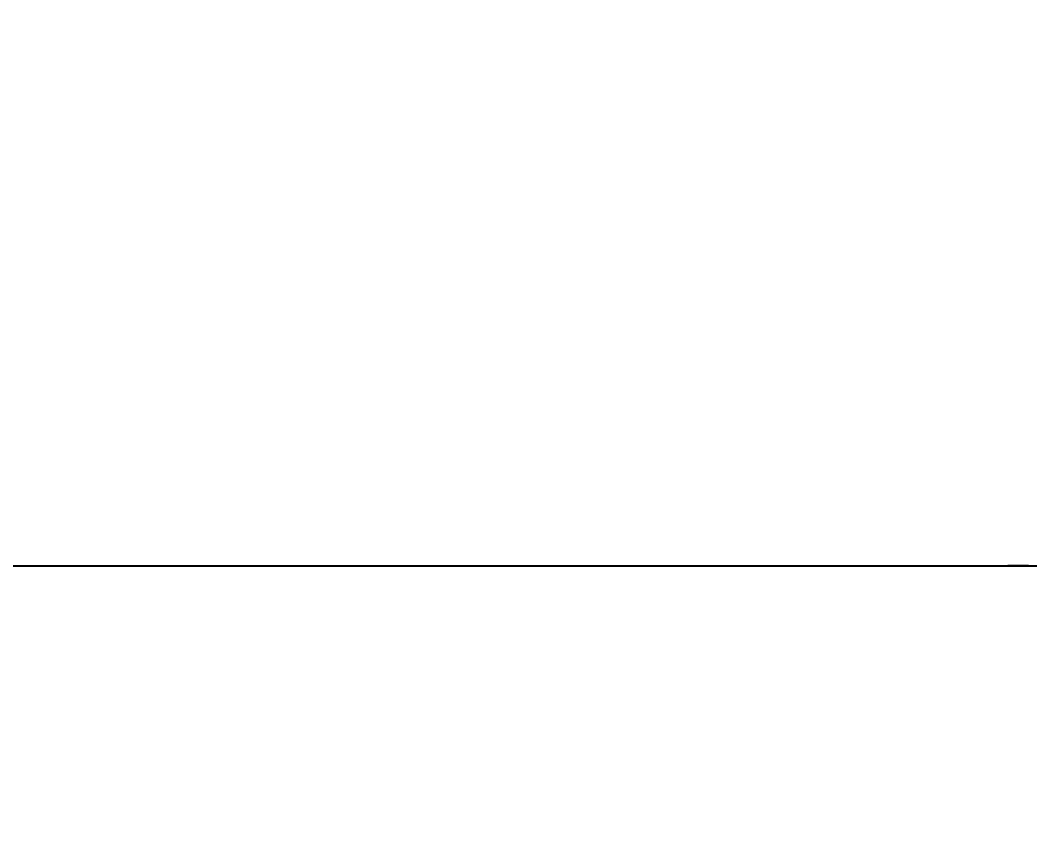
# Model space of a CAD drawing. Extents: x 11992 to 29481, y -6727 to 6811.
# Drawn here: x 24980.838 to 24981.0243, y 1494.1075 to 1494.2567 of the extents above; entities that cross this region are included whole.
import ezdxf

# ---------------------------------------------------------------- set-up
doc = ezdxf.new("R2010")
doc.units = 0
doc.header["$MEASUREMENT"] = 0
doc.layers.get('0').update_dxf_attribs({"color": 8, "linetype": 'CONTINUOUS'})
doc.layers.get('Defpoints').update_dxf_attribs({"color": 8, "linetype": 'CONTINUOUS'})
doc.layers.add('zoylight 4标注', color=9, linetype='CONTINUOUS')
doc.styles.add('CCD-DIM', font='archs.shx', dxfattribs={"width": 0.8})
doc.dimstyles.new('zoylight_DIM_40', dxfattribs={"dimscale": 40, "dimtxt": 1.9, "dimasz": 0.4, "dimexe": 0.5, "dimexo": 0.5, "dimgap": 0.5, "dimtad": 1, "dimdec": 0, "dimrnd": 5, "dimzin": 12, "dimdsep": 46, "dimtxsty": 'CCD-DIM', "dimblk": 'CCD_Dimension_Tick', "dimcen": 0.125, "dimclrd": 44, "dimclre": 44, "dimclrt": 50, "dimadec": 0, "dimazin": 0, "dimtfac": 1, "dimtdec": 0, "dimtmove": 2, "dimatfit": 3, "dimldrblk": 'CCD_Leader_Dot', "dimfxl": 0, "dimtvp": 1, "dimtolj": 1, "dimtzin": 0, "dimarcsym": 0})

# ---------------------------------------------------------------- blocks, each defined once
blk = doc.blocks.new('CCD_Dimension_Tick')
at = {"color": 0, "linetype": 'ByBlock'}
for p, q in [((-1.090578, 0), (0, 0)), ((0, 0), (1.090578, 0))]:
    blk.add_line(p, q, dxfattribs=at)
at = {"color": 0, "linetype": 'Continuous', "const_width": 0.6075}
blk.add_lwpolyline([(-0.610391, -0.610391), (0.610391, 0.610391)], dxfattribs=at)
blk = doc.blocks.new('*D45')
at = {"layer": 'Defpoints', "color": 0, "linetype": 'Continuous'}
for p in [(25047.85664, 1826.35561), (24962.25413, 1126.35561), (25047.85664, 1126.35561)]:
    blk.add_point(p, dxfattribs=at)
at = {"layer": 'zoylight 4标注', "color": 44, "lineweight": -2}
for p, q in [((25027.85664, 1826.35561), (24942.25413, 1826.35561)), ((24962.25413, 1810.35561), (24962.25413, 1142.35561))]:
    blk.add_line(p, q, dxfattribs=at)
at = {"layer": 'zoylight 4标注', "color": 44, "linetype": 'Continuous', "lineweight": -2}
blk.add_line((25027.85664, 1126.35561), (24942.25413, 1126.35561), dxfattribs=at)
at = {"layer": 'zoylight 4标注', "color": 44, "linetype": 'Continuous', "lineweight": -2, "xscale": 16, "yscale": 16, "zscale": 16}
for p, rotation in [((24962.25413, 1826.35561), 90), ((24962.25413, 1126.35561), 270)]:
    blk.add_blockref('CCD_Dimension_Tick', p, dxfattribs=dict(at, rotation=rotation))
at = {"layer": 'zoylight 4标注', "color": 50, "linetype": 'Continuous', "insert": (24904.25413, 1476.35561), "char_height": 76, "attachment_point": 5, "rotation": 90, "style": 'CCD-DIM'}
blk.add_mtext('\\A1;700', dxfattribs=at)
blk = doc.blocks.new('CCD_Leader_Dot')
at = {"color": 0, "linetype": 'ByBlock'}
blk.add_line((-5, 0), (-10, 0), dxfattribs=at)
at = {"color": 0, "linetype": 'ByBlock', "const_width": 5}
blk.add_lwpolyline([(-2.5, 0, 1), (2.5, 0, 1)], format="xyb", close=True, dxfattribs=at)

msp = doc.modelspace()

# ---------------------------------------------------------------- linework, layer by layer
for p, q in [((24980.80945, 1494.15611, -2017.44828), (24980.84998, 1494.15611, -2017.95545)), ((24980.81135, 1494.15611, -2050.58031), (24980.87477, 1494.15611, -2050.03785)), ((24980.829, 1494.15611, -2017.71101), (24980.84378, 1494.15611, -2017.8968)), ((24980.84378, 1494.15611, -2017.8968), (24980.85808, 1494.15611, -2018.08092)), ((24980.84998, 1494.15611, -2017.95545), (24980.88526, 1494.15611, -2018.46197)), ((24980.85808, 1494.15611, -2018.08092), (24980.88002, 1494.15611, -2018.39575)), ((24980.87477, 1494.15611, -2050.03785), (24980.92961, 1494.15611, -2049.49444)), ((24980.88002, 1494.15611, -2018.39575), (24980.90052, 1494.15611, -2018.71243)), ((24980.88526, 1494.15611, -2018.46197), (24980.89623, 1494.15611, -2018.62678)), ((24980.89623, 1494.15611, -2018.62678), (24980.90672, 1494.15611, -2018.79218)), ((24980.90052, 1494.15611, -2018.71243), (24980.91912, 1494.15611, -2019.03018)), ((24980.90672, 1494.15611, -2018.79218), (24980.91626, 1494.15611, -2018.958)), ((24980.91626, 1494.15611, -2018.958), (24980.92579, 1494.15611, -2019.12406)), ((24980.91912, 1494.15611, -2019.03018), (24980.93628, 1494.15611, -2019.34847)), ((24980.92579, 1494.15611, -2019.12406), (24980.93438, 1494.15611, -2019.28994)), ((24980.92961, 1494.15611, -2049.49444), (24980.97586, 1494.15611, -2048.95019)), ((24980.93438, 1494.15611, -2019.28994), (24980.94248, 1494.15611, -2019.45552)), ((24980.93628, 1494.15611, -2019.34847), (24980.95202, 1494.15611, -2019.66664)), ((24980.94248, 1494.15611, -2019.45552), (24980.95011, 1494.15611, -2019.62057)), ((24980.95011, 1494.15611, -2019.62057), (24980.95727, 1494.15611, -2019.78472)), ((24980.95202, 1494.15611, -2019.66664), (24980.96585, 1494.15611, -2019.9841)), ((24980.95727, 1494.15611, -2019.78472), (24980.96394, 1494.15611, -2019.9478)), ((24980.96394, 1494.15611, -2019.9478), (24980.97014, 1494.15611, -2020.10951)), ((24980.96585, 1494.15611, -2019.9841), (24980.97825, 1494.15611, -2020.30012)), ((24980.97014, 1494.15611, -2020.10951), (24980.97586, 1494.15611, -2020.26972)), ((24980.97586, 1494.15611, -2020.26972), (24980.98111, 1494.15611, -2020.42803)), ((24980.97586, 1494.15611, -2048.95019), (24981.01401, 1494.15611, -2048.4051)), ((24980.97825, 1494.15611, -2020.30012), (24980.98921, 1494.15611, -2020.61418)), ((24980.98111, 1494.15611, -2020.42803), (24980.98635, 1494.15611, -2020.5982)), ((24980.98635, 1494.15611, -2020.5982), (24980.9916, 1494.15611, -2020.77016)), ((24980.98921, 1494.15611, -2020.61418), (24980.99827, 1494.15611, -2020.92561)), ((24980.9916, 1494.15611, -2020.77016), (24980.99637, 1494.15611, -2020.94302)), ((24980.99637, 1494.15611, -2020.94302), (24981.00066, 1494.15611, -2021.11593)), ((24980.99827, 1494.15611, -2020.92561), (24981.00638, 1494.15611, -2021.23371)), ((24981.00066, 1494.15611, -2021.11593), (24981.00447, 1494.15611, -2021.28801)), ((24981.00447, 1494.15611, -2021.28801), (24981.00781, 1494.15611, -2021.45818)), ((24981.00638, 1494.15611, -2021.23371), (24981.01306, 1494.15611, -2021.53793)), ((24981.00781, 1494.15611, -2021.45818), (24981.01067, 1494.15611, -2021.62573)), ((24981.01067, 1494.15611, -2021.62573), (24981.01353, 1494.15611, -2021.7897)), ((24981.01306, 1494.15611, -2021.53793), (24981.01782, 1494.15611, -2021.83768)), ((24981.01353, 1494.15611, -2021.7897), (24981.01544, 1494.15611, -2021.9492)), ((24981.01401, 1494.15611, -2048.4051), (24981.04357, 1494.15611, -2047.85918)), ((24981.01544, 1494.15611, -2021.9492), (24981.01735, 1494.15611, -2022.10328)), ((24981.01735, 1494.15611, -2022.10328), (24981.01878, 1494.15611, -2022.2511)), ((24981.01782, 1494.15611, -2021.83768), (24981.01782, 1494.15611, -2021.84931)), ((24981.01782, 1494.15611, -2021.84931), (24981.01782, 1494.15611, -2021.86087)), ((24981.01782, 1494.15611, -2021.86087), (24981.01782, 1494.15611, -2021.87249)), ((24981.01782, 1494.15611, -2021.87249), (24981.01782, 1494.15611, -2021.88412)), ((24981.01782, 1494.15611, -2021.88412), (24981.01782, 1494.15611, -2021.89574)), ((24981.01782, 1494.15611, -2021.89574), (24981.01782, 1494.15611, -2021.90736)), ((24981.01782, 1494.15611, -2021.90736), (24981.01782, 1494.15611, -2021.91904)), ((24981.01782, 1494.15611, -2021.91904), (24981.01782, 1494.15611, -2021.93073)), ((24981.01782, 1494.15611, -2021.93073), (24981.01782, 1494.15611, -2021.94235)), ((24981.01782, 1494.15611, -2021.94235), (24981.01782, 1494.15611, -2021.95403)), ((24981.01782, 1494.15611, -2021.95403), (24981.01782, 1494.15611, -2021.96566)), ((24981.01782, 1494.15611, -2021.96566), (24981.01782, 1494.15611, -2021.97734)), ((24981.01782, 1494.15611, -2021.97734), (24981.0183, 1494.15611, -2021.98866)), ((24981.0183, 1494.15611, -2021.98866), (24981.01878, 1494.15611, -2022.00005)), ((24981.01878, 1494.15611, -2022.00005), (24981.01925, 1494.15611, -2022.01137)), ((24981.01878, 1494.15611, -2022.2511), (24981.02021, 1494.15611, -2022.39165)), ((24981.01925, 1494.15611, -2022.01137), (24981.01925, 1494.15611, -2022.0227)), ((24981.01925, 1494.15611, -2022.0227), (24981.01973, 1494.15611, -2022.03402)), ((24981.01973, 1494.15611, -2022.03402), (24981.01973, 1494.15611, -2022.04535)), ((24981.01973, 1494.15611, -2022.04535), (24981.01973, 1494.15611, -2022.05667)), ((24981.01973, 1494.15611, -2022.05667), (24981.01973, 1494.15611, -2022.068)), ((24981.01973, 1494.15611, -2022.068), (24981.01973, 1494.15611, -2022.07932)), ((24981.01973, 1494.15611, -2022.07932), (24981.01973, 1494.15611, -2022.09059)), ((24981.01973, 1494.15611, -2022.09059), (24981.01973, 1494.15611, -2022.10197)), ((24981.01973, 1494.15611, -2022.10197), (24981.02021, 1494.15611, -2022.1133)), ((24981.02021, 1494.15611, -2023.8882), (24981.02021, 1494.15611, -2023.90632)), ((24981.02021, 1494.15611, -2023.90632), (24981.02021, 1494.15611, -2023.92444)), ((24981.02021, 1494.15611, -2023.92444), (24981.02021, 1494.15611, -2023.94256)), ((24981.02021, 1494.15611, -2023.94256), (24981.02021, 1494.15611, -2023.96068)), ((24981.02021, 1494.15611, -2023.96068), (24981.02021, 1494.15611, -2023.97886)), ((24981.02021, 1494.15611, -2023.97886), (24981.02021, 1494.15611, -2023.99698)), ((24981.02021, 1494.15611, -2023.99698), (24981.02021, 1494.15611, -2024.0151)), ((24981.02021, 1494.15611, -2024.0151), (24981.02021, 1494.15611, -2024.03322)), ((24981.02021, 1494.15611, -2024.03322), (24981.02021, 1494.15611, -2024.05134)), ((24981.02021, 1494.15611, -2024.05134), (24981.02021, 1494.15611, -2024.06946)), ((24981.02021, 1494.15611, -2024.06946), (24981.02021, 1494.15611, -2024.08758)), ((24981.02021, 1494.15611, -2024.08758), (24981.02021, 1494.15611, -2024.1057)), ((24981.02068, 1494.15611, -2023.64687), (24981.02021, 1494.15611, -2023.65187)), ((24981.02021, 1494.15611, -2023.65187), (24981.02021, 1494.15611, -2023.65688)), ((24981.02021, 1494.15611, -2023.65688), (24981.02021, 1494.15611, -2023.66189)), ((24981.02021, 1494.15611, -2023.66189), (24981.02021, 1494.15611, -2023.66689)), ((24981.02021, 1494.15611, -2023.66689), (24981.02021, 1494.15611, -2023.6719)), ((24981.02021, 1494.15611, -2023.6719), (24981.02021, 1494.15611, -2023.67691)), ((24981.02021, 1494.15611, -2023.67691), (24981.02021, 1494.15611, -2023.68191)), ((24981.02021, 1494.15611, -2023.68191), (24981.02021, 1494.15611, -2023.68686)), ((24981.02021, 1494.15611, -2023.68686), (24981.02021, 1494.15611, -2023.69187)), ((24981.02021, 1494.15611, -2023.69187), (24981.02021, 1494.15611, -2023.69681)), ((24981.02021, 1494.15611, -2023.69681), (24981.02021, 1494.15611, -2023.70182)), ((24981.02021, 1494.15611, -2023.70182), (24981.02021, 1494.15611, -2023.70677)), ((24981.02021, 1494.15611, -2023.70677), (24981.02021, 1494.15611, -2023.71172)), ((24981.02021, 1494.15611, -2023.71172), (24981.02021, 1494.15611, -2023.71678)), ((24981.02021, 1494.15611, -2023.71678), (24981.02021, 1494.15611, -2023.72185)), ((24981.02021, 1494.15611, -2023.72185), (24981.02021, 1494.15611, -2023.72691)), ((24981.02021, 1494.15611, -2023.72691), (24981.02021, 1494.15611, -2023.73198)), ((24981.02021, 1494.15611, -2023.73198), (24981.02021, 1494.15611, -2023.73705)), ((24981.02021, 1494.15611, -2023.73705), (24981.02021, 1494.15611, -2023.74211)), ((24981.02021, 1494.15611, -2023.74211), (24981.02021, 1494.15611, -2023.74712)), ((24981.02021, 1494.15611, -2023.74712), (24981.02021, 1494.15611, -2023.75213)), ((24981.02021, 1494.15611, -2023.75213), (24981.02021, 1494.15611, -2023.75719)), ((24981.02021, 1494.15611, -2023.75719), (24981.02021, 1494.15611, -2023.7622)), ((24981.02021, 1494.15611, -2023.7622), (24981.02021, 1494.15611, -2023.76721)), ((24981.02021, 1494.15611, -2023.76721), (24981.02021, 1494.15611, -2023.77221)), ((24981.02021, 1494.15611, -2023.77221), (24981.02021, 1494.15611, -2023.77728)), ((24981.02021, 1494.15611, -2023.77728), (24981.02021, 1494.15611, -2023.78235)), ((24981.02021, 1494.15611, -2023.78235), (24981.02021, 1494.15611, -2023.78747)), ((24981.02021, 1494.15611, -2023.78747), (24981.02021, 1494.15611, -2023.79254)), ((24981.02021, 1494.15611, -2023.79254), (24981.02021, 1494.15611, -2023.79767)), ((24981.02021, 1494.15611, -2023.79767), (24981.02021, 1494.15611, -2023.80273)), ((24981.02021, 1494.15611, -2023.80273), (24981.02021, 1494.15611, -2023.80786)), ((24981.02021, 1494.15611, -2023.80786), (24981.02021, 1494.15611, -2023.81292)), ((24981.02021, 1494.15611, -2023.81292), (24981.02021, 1494.15611, -2023.81805)), ((24981.02021, 1494.15611, -2023.81805), (24981.02021, 1494.15611, -2023.82312)), ((24981.02021, 1494.15611, -2023.82312), (24981.02021, 1494.15611, -2023.82818)), ((24981.02021, 1494.15611, -2023.82818), (24981.02021, 1494.15611, -2023.83325)), ((24981.02021, 1494.15611, -2023.83325), (24981.02021, 1494.15611, -2023.83671)), ((24981.02021, 1494.15611, -2023.83671), (24981.02021, 1494.15611, -2023.8401)), ((24981.02021, 1494.15611, -2023.8401), (24981.02021, 1494.15611, -2023.84356)), ((24981.02021, 1494.15611, -2023.84356), (24981.02021, 1494.15611, -2023.84702)), ((24981.02021, 1494.15611, -2023.84702), (24981.02021, 1494.15611, -2023.85047)), ((24981.02021, 1494.15611, -2023.85047), (24981.02021, 1494.15611, -2023.85387)), ((24981.02021, 1494.15611, -2023.85387), (24981.02021, 1494.15611, -2023.85733)), ((24981.02021, 1494.15611, -2023.85733), (24981.02021, 1494.15611, -2023.86079)), ((24981.02021, 1494.15611, -2023.86079), (24981.02021, 1494.15611, -2023.86424)), ((24981.02021, 1494.15611, -2023.86424), (24981.02021, 1494.15611, -2023.8677)), ((24981.02021, 1494.15611, -2023.8677), (24981.02021, 1494.15611, -2023.8711)), ((24981.02021, 1494.15611, -2023.8711), (24981.02021, 1494.15611, -2023.87456)), ((24981.02021, 1494.15611, -2022.83183), (24981.02021, 1494.15611, -2022.845)), ((24981.02021, 1494.15611, -2022.845), (24981.02021, 1494.15611, -2022.85657)), ((24981.02021, 1494.15611, -2022.85657), (24981.02021, 1494.15611, -2022.86658)), ((24981.02021, 1494.15611, -2022.86658), (24981.02021, 1494.15611, -2022.87516)), ((24981.02021, 1494.15611, -2022.87516), (24981.02021, 1494.15611, -2022.88255)), ((24981.02021, 1494.15611, -2022.88255), (24981.02021, 1494.15611, -2022.88875)), ((24981.02021, 1494.15611, -2022.88875), (24981.02021, 1494.15611, -2022.894)), ((24981.02021, 1494.15611, -2022.894), (24981.02021, 1494.15611, -2022.89841)), ((24981.02021, 1494.15611, -2022.89841), (24981.02021, 1494.15611, -2022.90216)), ((24981.02021, 1494.15611, -2022.90216), (24981.02021, 1494.15611, -2022.90538)), ((24981.02021, 1494.15611, -2022.90538), (24981.02021, 1494.15611, -2022.90818)), ((24981.02021, 1494.15611, -2022.90818), (24981.02021, 1494.15611, -2022.91069)), ((24981.02021, 1494.15611, -2022.91069), (24981.02021, 1494.15611, -2022.91683)), ((24981.02021, 1494.15611, -2022.91683), (24981.02021, 1494.15611, -2022.92303)), ((24981.02021, 1494.15611, -2022.92303), (24981.02021, 1494.15611, -2022.92917)), ((24981.02021, 1494.15611, -2022.92917), (24981.02021, 1494.15611, -2022.9353)), ((24981.02021, 1494.15611, -2022.9353), (24981.02021, 1494.15611, -2022.9415)), ((24981.02021, 1494.15611, -2022.9415), (24981.02021, 1494.15611, -2022.94764)), ((24981.02021, 1494.15611, -2022.94764), (24981.02021, 1494.15611, -2022.95378)), ((24981.02021, 1494.15611, -2022.95378), (24981.02021, 1494.15611, -2022.95992)), ((24981.02021, 1494.15611, -2022.95992), (24981.02021, 1494.15611, -2022.96606)), ((24981.02021, 1494.15611, -2022.96606), (24981.02021, 1494.15611, -2022.9722)), ((24981.02021, 1494.15611, -2022.9722), (24981.02021, 1494.15611, -2022.97828)), ((24981.02021, 1494.15611, -2022.97828), (24981.02021, 1494.15611, -2022.98442)), ((24981.02021, 1494.15611, -2022.98442), (24981.02021, 1494.15611, -2022.99056)), ((24981.02021, 1494.15611, -2022.99056), (24981.02021, 1494.15611, -2022.99676)), ((24981.02021, 1494.15611, -2022.99676), (24981.02021, 1494.15611, -2023.0029)), ((24981.02021, 1494.15611, -2023.0029), (24981.02021, 1494.15611, -2023.00904)), ((24981.02021, 1494.15611, -2023.00904), (24981.02021, 1494.15611, -2023.01523)), ((24981.02021, 1494.15611, -2023.01523), (24981.02021, 1494.15611, -2023.02137)), ((24981.02021, 1494.15611, -2023.02137), (24981.02021, 1494.15611, -2023.02757)), ((24981.02021, 1494.15611, -2023.02757), (24981.02021, 1494.15611, -2023.03371)), ((24981.02021, 1494.15611, -2023.03371), (24981.02021, 1494.15611, -2023.03991)), ((24981.02021, 1494.15611, -2023.03991), (24981.02021, 1494.15611, -2023.04605)), ((24981.02021, 1494.15611, -2023.04605), (24981.02021, 1494.15611, -2023.05219)), ((24981.02021, 1494.15611, -2023.05219), (24981.02021, 1494.15611, -2023.05839)), ((24981.02021, 1494.15611, -2023.05863), (24981.02021, 1494.15611, -2023.0628)), ((24981.02021, 1494.15611, -2023.0628), (24981.02021, 1494.15611, -2023.06697)), ((24981.02021, 1494.15611, -2023.06697), (24981.02021, 1494.15611, -2023.07102)), ((24981.02021, 1494.15611, -2023.07102), (24981.02021, 1494.15611, -2023.07508)), ((24981.02021, 1494.15611, -2023.07508), (24981.02021, 1494.15611, -2023.07907)), ((24981.02021, 1494.15611, -2023.07907), (24981.02021, 1494.15611, -2023.08306)), ((24981.02021, 1494.15611, -2023.08306), (24981.02021, 1494.15611, -2023.087)), ((24981.02021, 1494.15611, -2023.087), (24981.02021, 1494.15611, -2023.09081)), ((24981.02021, 1494.15611, -2023.09081), (24981.02021, 1494.15611, -2023.09463)), ((24981.02021, 1494.15611, -2023.09463), (24981.02021, 1494.15611, -2023.09838)), ((24981.02021, 1494.15611, -2023.09838), (24981.02021, 1494.15611, -2023.10208)), ((24981.02021, 1494.15611, -2023.10208), (24981.02021, 1494.15611, -2023.10571)), ((24981.02021, 1494.15611, -2023.10571), (24981.02021, 1494.15611, -2023.11972)), ((24981.02021, 1494.15611, -2023.11972), (24981.02021, 1494.15611, -2023.13289)), ((24981.02021, 1494.15611, -2023.13289), (24981.02021, 1494.15611, -2023.14535)), ((24981.02021, 1494.15611, -2023.14535), (24981.02021, 1494.15611, -2023.15715)), ((24981.02021, 1494.15611, -2023.15715), (24981.02021, 1494.15611, -2023.16836)), ((24981.02021, 1494.15611, -2023.16836), (24981.02021, 1494.15611, -2023.17903)), ((24981.02021, 1494.15611, -2023.17903), (24981.02021, 1494.15611, -2023.18928)), ((24981.02021, 1494.15611, -2023.18928), (24981.02021, 1494.15611, -2023.19917)), ((24981.02021, 1494.15611, -2023.19917), (24981.02021, 1494.15611, -2023.20877)), ((24981.02021, 1494.15611, -2023.20877), (24981.02021, 1494.15611, -2023.21819)), ((24981.02021, 1494.15611, -2023.21819), (24981.02021, 1494.15611, -2023.22743)), ((24981.02021, 1494.15611, -2023.22743), (24981.02021, 1494.15611, -2023.23661)), ((24981.02021, 1494.15611, -2023.23661), (24981.02021, 1494.15611, -2023.26301)), ((24981.02021, 1494.15611, -2023.26301), (24981.02021, 1494.15611, -2023.28948)), ((24981.02021, 1494.15611, -2023.28948), (24981.02021, 1494.15611, -2023.316)), ((24981.02021, 1494.15611, -2023.316), (24981.02021, 1494.15611, -2023.34246)), ((24981.02021, 1494.15611, -2023.34246), (24981.02021, 1494.15611, -2023.36905)), ((24981.02021, 1494.15611, -2023.36905), (24981.02021, 1494.15611, -2023.39563)), ((24981.02021, 1494.15611, -2023.39563), (24981.02021, 1494.15611, -2023.42222)), ((24981.02021, 1494.15611, -2023.42222), (24981.02021, 1494.15611, -2023.4488)), ((24981.02021, 1494.15611, -2023.4488), (24981.02021, 1494.15611, -2023.47544)), ((24981.02021, 1494.15611, -2023.47544), (24981.02021, 1494.15611, -2023.50209)), ((24981.02021, 1494.15611, -2023.50209), (24981.02021, 1494.15611, -2023.52873)), ((24981.02021, 1494.15611, -2023.52873), (24981.02021, 1494.15611, -2023.55543)), ((24981.02021, 1494.15611, -2022.77175), (24981.02021, 1494.15611, -2022.77676)), ((24981.02021, 1494.15611, -2022.77676), (24981.02021, 1494.15611, -2022.78176)), ((24981.02021, 1494.15611, -2022.78176), (24981.02021, 1494.15611, -2022.78677)), ((24981.02021, 1494.15611, -2022.78677), (24981.02021, 1494.15611, -2022.79172)), ((24981.02021, 1494.15611, -2022.79172), (24981.02021, 1494.15611, -2022.79666)), ((24981.02021, 1494.15611, -2022.79666), (24981.02021, 1494.15611, -2022.80167)), ((24981.02021, 1494.15611, -2022.80167), (24981.02021, 1494.15611, -2022.80662)), ((24981.02021, 1494.15611, -2022.80662), (24981.02021, 1494.15611, -2022.81157)), ((24981.02021, 1494.15611, -2022.81157), (24981.02021, 1494.15611, -2022.81651)), ((24981.02021, 1494.15611, -2022.81651), (24981.02021, 1494.15611, -2022.82146)), ((24981.02021, 1494.15611, -2022.82146), (24981.02021, 1494.15611, -2022.82641)), ((24981.02021, 1494.15611, -2022.82641), (24981.02021, 1494.15611, -2022.83135)), ((24981.02021, 1494.15611, -2022.1133), (24981.02021, 1494.15611, -2022.12432)), ((24981.02021, 1494.15611, -2022.12432), (24981.02021, 1494.15611, -2022.13529)), ((24981.02021, 1494.15611, -2022.13529), (24981.02021, 1494.15611, -2022.14626)), ((24981.02021, 1494.15611, -2022.14626), (24981.02068, 1494.15611, -2022.15728)), ((24981.02021, 1494.15611, -2022.39165), (24981.02021, 1494.15611, -2022.39839)), ((24981.02021, 1494.15611, -2022.39839), (24981.02021, 1494.15611, -2022.40518)), ((24981.02021, 1494.15611, -2022.40518), (24981.02021, 1494.15611, -2022.41198)), ((24981.02021, 1494.15611, -2022.41198), (24981.02021, 1494.15611, -2022.41871)), ((24981.02021, 1494.15611, -2022.41871), (24981.02021, 1494.15611, -2022.42551)), ((24981.02021, 1494.15611, -2022.42551), (24981.02021, 1494.15611, -2022.4323)), ((24981.02021, 1494.15611, -2022.4323), (24981.02021, 1494.15611, -2022.43904)), ((24981.02021, 1494.15611, -2022.43904), (24981.02021, 1494.15611, -2022.44583)), ((24981.02021, 1494.15611, -2022.44583), (24981.02021, 1494.15611, -2022.45263)), ((24981.02021, 1494.15611, -2022.45263), (24981.02021, 1494.15611, -2022.45936)), ((24981.02021, 1494.15611, -2022.45936), (24981.02021, 1494.15611, -2022.46616)), ((24981.02021, 1494.15611, -2022.46616), (24981.02021, 1494.15611, -2022.47295)), ((24981.02021, 1494.15611, -2022.47295), (24981.02021, 1494.15611, -2022.47933)), ((24981.02021, 1494.15611, -2022.47933), (24981.02021, 1494.15611, -2022.48577)), ((24981.02021, 1494.15611, -2022.48577), (24981.02021, 1494.15611, -2022.49214)), ((24981.02021, 1494.15611, -2022.49214), (24981.02021, 1494.15611, -2022.49852)), ((24981.02021, 1494.15611, -2022.49852), (24981.02021, 1494.15611, -2022.5049)), ((24981.02021, 1494.15611, -2022.5049), (24981.02021, 1494.15611, -2022.51128)), ((24981.02021, 1494.15611, -2022.51128), (24981.02021, 1494.15611, -2022.51765)), ((24981.02021, 1494.15611, -2022.51765), (24981.02021, 1494.15611, -2022.52403)), ((24981.02021, 1494.15611, -2022.52403), (24981.02021, 1494.15611, -2022.53041)), ((24981.02021, 1494.15611, -2022.53041), (24981.02021, 1494.15611, -2022.53679)), ((24981.02021, 1494.15611, -2022.53679), (24981.02021, 1494.15611, -2022.54317)), ((24981.02021, 1494.15611, -2022.54317), (24981.02021, 1494.15611, -2022.5496)), ((24981.02021, 1494.15611, -2022.5496), (24981.02021, 1494.15611, -2022.5555)), ((24981.02021, 1494.15611, -2022.5555), (24981.02021, 1494.15611, -2022.56146)), ((24981.02021, 1494.15611, -2022.56146), (24981.02021, 1494.15611, -2022.56736)), ((24981.02021, 1494.15611, -2022.56736), (24981.02021, 1494.15611, -2022.57327)), ((24981.02021, 1494.15611, -2022.57327), (24981.02021, 1494.15611, -2022.57917)), ((24981.02021, 1494.15611, -2022.57917), (24981.02021, 1494.15611, -2022.58513)), ((24981.02021, 1494.15611, -2022.58513), (24981.02021, 1494.15611, -2022.59103)), ((24981.02021, 1494.15611, -2022.59103), (24981.02021, 1494.15611, -2022.59693)), ((24981.02021, 1494.15611, -2022.59693), (24981.02021, 1494.15611, -2022.60289)), ((24981.02021, 1494.15611, -2022.60289), (24981.02021, 1494.15611, -2022.60879)), ((24981.02021, 1494.15611, -2022.60879), (24981.02021, 1494.15611, -2022.61469)), ((24981.02021, 1494.15611, -2022.61469), (24981.02021, 1494.15611, -2022.62065)), ((24981.02021, 1494.15611, -2022.62065), (24981.02021, 1494.15611, -2022.62614)), ((24981.02021, 1494.15611, -2022.62614), (24981.02021, 1494.15611, -2022.63162)), ((24981.02021, 1494.15611, -2022.63162), (24981.02021, 1494.15611, -2022.6371)), ((24981.02021, 1494.15611, -2022.6371), (24981.02021, 1494.15611, -2022.64253)), ((24981.02021, 1494.15611, -2022.64253), (24981.02021, 1494.15611, -2022.64801)), ((24981.02021, 1494.15611, -2022.64801), (24981.02021, 1494.15611, -2022.65349)), ((24981.02021, 1494.15611, -2022.65349), (24981.02021, 1494.15611, -2022.65892)), ((24981.02021, 1494.15611, -2022.65892), (24981.02021, 1494.15611, -2022.66434)), ((24981.02021, 1494.15611, -2022.66434), (24981.02021, 1494.15611, -2022.66977)), ((24981.02021, 1494.15611, -2022.66977), (24981.02021, 1494.15611, -2022.67519)), ((24981.02021, 1494.15611, -2022.67519), (24981.02021, 1494.15611, -2022.68061)), ((24981.02021, 1494.15611, -2022.68061), (24981.02021, 1494.15611, -2022.68604)), ((24981.02021, 1494.15611, -2022.68604), (24981.02021, 1494.15611, -2022.69319)), ((24981.02021, 1494.15611, -2022.69319), (24981.02021, 1494.15611, -2022.70034)), ((24981.02021, 1494.15611, -2022.70034), (24981.02021, 1494.15611, -2022.7075)), ((24981.02021, 1494.15611, -2022.7075), (24981.02021, 1494.15611, -2022.71465)), ((24981.02021, 1494.15611, -2022.71465), (24981.02021, 1494.15611, -2022.7218)), ((24981.02021, 1494.15611, -2022.7218), (24981.02021, 1494.15611, -2022.72889)), ((24981.02021, 1494.15611, -2022.72889), (24981.02021, 1494.15611, -2022.73605)), ((24981.02021, 1494.15611, -2022.73605), (24981.02021, 1494.15611, -2022.7432)), ((24981.02021, 1494.15611, -2022.7432), (24981.02021, 1494.15611, -2022.75035)), ((24981.02021, 1494.15611, -2022.75035), (24981.02021, 1494.15611, -2022.7575)), ((24981.02021, 1494.15611, -2022.7575), (24981.02021, 1494.15611, -2022.7646)), ((24981.02021, 1494.15611, -2022.7646), (24981.02021, 1494.15611, -2022.77175)), ((24981.02021, 1494.15611, -2024.1057), (24981.02021, 1494.15611, -2024.11434)), ((24981.02021, 1494.15611, -2024.11434), (24981.02021, 1494.15611, -2024.12293)), ((24981.02021, 1494.15611, -2024.12293), (24981.02021, 1494.15611, -2024.13157)), ((24981.02021, 1494.15611, -2024.13157), (24981.02021, 1494.15611, -2024.14015)), ((24981.02021, 1494.15611, -2024.14015), (24981.02021, 1494.15611, -2024.14874)), ((24981.02021, 1494.15611, -2024.14874), (24981.02021, 1494.15611, -2024.15738)), ((24981.02021, 1494.15611, -2024.15738), (24981.02021, 1494.15611, -2024.16596)), ((24981.02021, 1494.15611, -2024.16596), (24981.02021, 1494.15611, -2024.17455)), ((24981.02021, 1494.15611, -2024.17455), (24981.02021, 1494.15611, -2024.18319)), ((24981.02021, 1494.15611, -2024.18319), (24981.02021, 1494.15611, -2024.19177)), ((24981.02021, 1494.15611, -2024.19177), (24981.02021, 1494.15611, -2024.20041)), ((24981.02021, 1494.15611, -2024.20041), (24981.02021, 1494.15611, -2024.209)), ((24981.02021, 1494.15611, -2024.209), (24981.02021, 1494.15611, -2024.25293)), ((24981.02021, 1494.15611, -2024.25293), (24981.02021, 1494.15611, -2024.30025)), ((24981.02021, 1494.15611, -2024.30025), (24981.02021, 1494.15611, -2024.35074)), ((24981.02021, 1494.15611, -2024.35074), (24981.02068, 1494.15611, -2024.40402)), ((24981.02021, 1494.15611, -2023.55543), (24981.02021, 1494.15611, -2023.58231)), ((24981.02021, 1494.15611, -2023.58231), (24981.02021, 1494.15611, -2023.60937)), ((24981.02021, 1494.15611, -2023.60937), (24981.02021, 1494.15611, -2023.63661)), ((24981.02021, 1494.15611, -2023.63661), (24981.02021, 1494.15611, -2023.66397)), ((24981.02021, 1494.15611, -2023.66397), (24981.02021, 1494.15611, -2023.69151)), ((24981.02021, 1494.15611, -2023.69151), (24981.02021, 1494.15611, -2023.71917)), ((24981.02021, 1494.15611, -2023.71917), (24981.02021, 1494.15611, -2023.747)), ((24981.02021, 1494.15611, -2023.747), (24981.02021, 1494.15611, -2023.77496)), ((24981.02021, 1494.15611, -2023.77496), (24981.02021, 1494.15611, -2023.80309)), ((24981.02021, 1494.15611, -2023.80309), (24981.02021, 1494.15611, -2023.83134)), ((24981.02021, 1494.15611, -2023.83134), (24981.02021, 1494.15611, -2023.85971)), ((24981.02021, 1494.15611, -2023.85971), (24981.02021, 1494.15611, -2023.8882)), ((24981.02116, 1494.15611, -2023.63691), (24981.02068, 1494.15611, -2023.64186)), ((24981.02068, 1494.15611, -2023.64186), (24981.02068, 1494.15611, -2023.64687)), ((24981.02068, 1494.15611, -2022.15728), (24981.02068, 1494.15611, -2022.16825)), ((24981.02068, 1494.15611, -2022.16825), (24981.02116, 1494.15611, -2022.17922)), ((24981.02068, 1494.15611, -2024.40402), (24981.02068, 1494.15611, -2024.45999)), ((24981.02068, 1494.15611, -2024.45999), (24981.02116, 1494.15611, -2024.51829)), ((24981.02164, 1494.15611, -2023.6319), (24981.02116, 1494.15611, -2023.63691)), ((24981.02116, 1494.15611, -2022.17922), (24981.02116, 1494.15611, -2022.19019)), ((24981.02116, 1494.15611, -2022.19019), (24981.02164, 1494.15611, -2022.20115)), ((24981.02116, 1494.15611, -2024.51829), (24981.02116, 1494.15611, -2024.57872)), ((24981.02116, 1494.15611, -2024.57872), (24981.02164, 1494.15611, -2024.64107)), ((24981.02212, 1494.15611, -2023.60711), (24981.02164, 1494.15611, -2023.61206)), ((24981.02164, 1494.15611, -2023.61206), (24981.02164, 1494.15611, -2023.617)), ((24981.02164, 1494.15611, -2023.617), (24981.02164, 1494.15611, -2023.62195)), ((24981.02164, 1494.15611, -2023.62195), (24981.02164, 1494.15611, -2023.62696)), ((24981.02164, 1494.15611, -2023.62696), (24981.02164, 1494.15611, -2023.6319)), ((24981.02164, 1494.15611, -2022.20115), (24981.02164, 1494.15611, -2022.21212)), ((24981.02164, 1494.15611, -2022.21212), (24981.02164, 1494.15611, -2022.22309)), ((24981.02164, 1494.15611, -2022.22309), (24981.02164, 1494.15611, -2022.234)), ((24981.02164, 1494.15611, -2022.234), (24981.02212, 1494.15611, -2022.2449)), ((24981.02164, 1494.15611, -2024.64107), (24981.02164, 1494.15611, -2024.70503)), ((24981.02164, 1494.15611, -2024.70503), (24981.02164, 1494.15611, -2024.77041)), ((24981.02164, 1494.15611, -2024.77041), (24981.02164, 1494.15611, -2024.83693)), ((24981.02164, 1494.15611, -2024.83693), (24981.02212, 1494.15611, -2024.90429)), ((24981.02259, 1494.15611, -2023.19101), (24981.02212, 1494.15611, -2023.1978)), ((24981.02212, 1494.15611, -2023.1978), (24981.02212, 1494.15611, -2023.20174)), ((24981.02212, 1494.15611, -2023.20174), (24981.02212, 1494.15611, -2023.20573)), ((24981.02212, 1494.15611, -2023.20573), (24981.02212, 1494.15611, -2023.20972)), ((24981.02212, 1494.15611, -2023.20972), (24981.02212, 1494.15611, -2023.21372)), ((24981.02212, 1494.15611, -2023.21372), (24981.02212, 1494.15611, -2023.21771)), ((24981.02212, 1494.15611, -2023.21771), (24981.02212, 1494.15611, -2023.22171)), ((24981.02212, 1494.15611, -2023.22171), (24981.02212, 1494.15611, -2023.2257)), ((24981.02212, 1494.15611, -2023.2257), (24981.02212, 1494.15611, -2023.22969)), ((24981.02212, 1494.15611, -2023.22969), (24981.02212, 1494.15611, -2023.23369)), ((24981.02212, 1494.15611, -2023.23369), (24981.02212, 1494.15611, -2023.23768)), ((24981.02212, 1494.15611, -2023.23768), (24981.02212, 1494.15611, -2023.24167)), ((24981.02212, 1494.15611, -2023.24167), (24981.02212, 1494.15611, -2023.24561)), ((24981.02212, 1494.15611, -2023.24561), (24981.02212, 1494.15611, -2023.25032)), ((24981.02212, 1494.15611, -2023.25032), (24981.02212, 1494.15611, -2023.25502)), ((24981.02212, 1494.15611, -2023.25502), (24981.02212, 1494.15611, -2023.25973)), ((24981.02212, 1494.15611, -2023.25973), (24981.02212, 1494.15611, -2023.26444)), ((24981.02212, 1494.15611, -2023.26444), (24981.02212, 1494.15611, -2023.26915)), ((24981.02212, 1494.15611, -2023.26915), (24981.02212, 1494.15611, -2023.2738)), ((24981.02212, 1494.15611, -2023.2738), (24981.02212, 1494.15611, -2023.27857)), ((24981.02212, 1494.15611, -2023.27857), (24981.02212, 1494.15611, -2023.28328)), ((24981.02212, 1494.15611, -2023.28328), (24981.02212, 1494.15611, -2023.28805)), ((24981.02212, 1494.15611, -2023.28805), (24981.02212, 1494.15611, -2023.29275)), ((24981.02212, 1494.15611, -2023.29275), (24981.02212, 1494.15611, -2023.29752)), ((24981.02212, 1494.15611, -2023.29752), (24981.02212, 1494.15611, -2023.30229)), ((24981.02212, 1494.15611, -2023.30229), (24981.02212, 1494.15611, -2023.307)), ((24981.02212, 1494.15611, -2023.307), (24981.02212, 1494.15611, -2023.31165)), ((24981.02212, 1494.15611, -2023.31165), (24981.02212, 1494.15611, -2023.31642)), ((24981.02212, 1494.15611, -2023.31642), (24981.02212, 1494.15611, -2023.32113)), ((24981.02212, 1494.15611, -2023.32113), (24981.02212, 1494.15611, -2023.32583)), ((24981.02212, 1494.15611, -2023.32583), (24981.02212, 1494.15611, -2023.3306)), ((24981.02212, 1494.15611, -2023.3306), (24981.02212, 1494.15611, -2023.33537)), ((24981.02212, 1494.15611, -2023.33537), (24981.02212, 1494.15611, -2023.34014)), ((24981.02212, 1494.15611, -2023.34014), (24981.02212, 1494.15611, -2023.34485)), ((24981.02212, 1494.15611, -2023.34485), (24981.02212, 1494.15611, -2023.34962)), ((24981.02212, 1494.15611, -2023.34962), (24981.02212, 1494.15611, -2023.35439)), ((24981.02212, 1494.15611, -2023.35439), (24981.02212, 1494.15611, -2023.35915)), ((24981.02212, 1494.15611, -2023.35915), (24981.02212, 1494.15611, -2023.36398)), ((24981.02212, 1494.15611, -2023.36398), (24981.02212, 1494.15611, -2023.36881)), ((24981.02212, 1494.15611, -2023.36881), (24981.02212, 1494.15611, -2023.37358)), ((24981.02212, 1494.15611, -2023.37358), (24981.02212, 1494.15611, -2023.37841)), ((24981.02212, 1494.15611, -2023.37841), (24981.02212, 1494.15611, -2023.38317)), ((24981.02212, 1494.15611, -2023.38317), (24981.02212, 1494.15611, -2023.38794)), ((24981.02212, 1494.15611, -2023.38794), (24981.02212, 1494.15611, -2023.39277)), ((24981.02212, 1494.15611, -2023.39277), (24981.02212, 1494.15611, -2023.39754)), ((24981.02212, 1494.15611, -2023.39754), (24981.02212, 1494.15611, -2023.40231)), ((24981.02212, 1494.15611, -2023.40231), (24981.02212, 1494.15611, -2023.40714)), ((24981.02212, 1494.15611, -2023.40714), (24981.02212, 1494.15611, -2023.41196)), ((24981.02212, 1494.15611, -2023.41196), (24981.02212, 1494.15611, -2023.41679)), ((24981.02212, 1494.15611, -2023.41679), (24981.02212, 1494.15611, -2023.42162)), ((24981.02212, 1494.15611, -2023.42162), (24981.02212, 1494.15611, -2023.42639)), ((24981.02212, 1494.15611, -2023.42639), (24981.02212, 1494.15611, -2023.43122)), ((24981.02212, 1494.15611, -2023.43122), (24981.02212, 1494.15611, -2023.43604)), ((24981.02212, 1494.15611, -2023.43604), (24981.02212, 1494.15611, -2023.44087)), ((24981.02212, 1494.15611, -2023.44087), (24981.02212, 1494.15611, -2023.4457)), ((24981.02212, 1494.15611, -2023.4457), (24981.02212, 1494.15611, -2023.45053)), ((24981.02212, 1494.15611, -2023.45053), (24981.02212, 1494.15611, -2023.45536)), ((24981.02212, 1494.15611, -2023.45536), (24981.02212, 1494.15611, -2023.46018)), ((24981.02212, 1494.15611, -2023.46018), (24981.02212, 1494.15611, -2023.46501)), ((24981.02212, 1494.15611, -2023.46501), (24981.02212, 1494.15611, -2023.46984)), ((24981.02212, 1494.15611, -2023.46984), (24981.02212, 1494.15611, -2023.47461)), ((24981.02212, 1494.15611, -2023.47461), (24981.02212, 1494.15611, -2023.4795)), ((24981.02212, 1494.15611, -2023.4795), (24981.02212, 1494.15611, -2023.48438)), ((24981.02212, 1494.15611, -2023.48438), (24981.02212, 1494.15611, -2023.48927)), ((24981.02212, 1494.15611, -2023.48927), (24981.02212, 1494.15611, -2023.49416)), ((24981.02212, 1494.15611, -2023.49416), (24981.02212, 1494.15611, -2023.49905)), ((24981.02212, 1494.15611, -2023.49905), (24981.02212, 1494.15611, -2023.50393)), ((24981.02212, 1494.15611, -2023.50393), (24981.02212, 1494.15611, -2023.50882)), ((24981.02212, 1494.15611, -2023.50882), (24981.02212, 1494.15611, -2023.51371)), ((24981.02212, 1494.15611, -2023.51371), (24981.02212, 1494.15611, -2023.5186)), ((24981.02212, 1494.15611, -2023.5186), (24981.02212, 1494.15611, -2023.52348)), ((24981.02212, 1494.15611, -2023.52348), (24981.02212, 1494.15611, -2023.52837)), ((24981.02212, 1494.15611, -2023.52837), (24981.02212, 1494.15611, -2023.5332)), ((24981.02212, 1494.15611, -2023.5332), (24981.02212, 1494.15611, -2023.53815)), ((24981.02212, 1494.15611, -2023.53815), (24981.02212, 1494.15611, -2023.54309)), ((24981.02212, 1494.15611, -2023.54309), (24981.02212, 1494.15611, -2023.54804)), ((24981.02212, 1494.15611, -2023.54804), (24981.02212, 1494.15611, -2023.55293)), ((24981.02212, 1494.15611, -2023.55293), (24981.02212, 1494.15611, -2023.55788)), ((24981.02212, 1494.15611, -2023.55788), (24981.02212, 1494.15611, -2023.56276)), ((24981.02212, 1494.15611, -2023.56276), (24981.02212, 1494.15611, -2023.56765)), ((24981.02212, 1494.15611, -2023.56765), (24981.02212, 1494.15611, -2023.5726)), ((24981.02212, 1494.15611, -2023.5726), (24981.02212, 1494.15611, -2023.57749)), ((24981.02212, 1494.15611, -2023.57749), (24981.02212, 1494.15611, -2023.58243)), ((24981.02212, 1494.15611, -2023.58243), (24981.02212, 1494.15611, -2023.58738)), ((24981.02212, 1494.15611, -2023.58738), (24981.02212, 1494.15611, -2023.59233)), ((24981.02212, 1494.15611, -2023.59233), (24981.02212, 1494.15611, -2023.59727)), ((24981.02212, 1494.15611, -2023.59727), (24981.02212, 1494.15611, -2023.60222)), ((24981.02212, 1494.15611, -2023.60222), (24981.02212, 1494.15611, -2023.60711)), ((24981.02212, 1494.15611, -2022.2449), (24981.02212, 1494.15611, -2022.25545)), ((24981.02212, 1494.15611, -2022.25545), (24981.02212, 1494.15611, -2022.266)), ((24981.02212, 1494.15611, -2022.266), (24981.02212, 1494.15611, -2022.27655)), ((24981.02212, 1494.15611, -2022.27655), (24981.02212, 1494.15611, -2022.2871)), ((24981.02212, 1494.15611, -2022.2871), (24981.02212, 1494.15611, -2022.29759)), ((24981.02212, 1494.15611, -2022.29759), (24981.02212, 1494.15611, -2022.30814)), ((24981.02212, 1494.15611, -2022.30814), (24981.02212, 1494.15611, -2022.31869)), ((24981.02212, 1494.15611, -2022.31869), (24981.02212, 1494.15611, -2022.32918)), ((24981.02212, 1494.15611, -2022.32918), (24981.02212, 1494.15611, -2022.33973)), ((24981.02212, 1494.15611, -2022.33973), (24981.02212, 1494.15611, -2022.35028)), ((24981.02212, 1494.15611, -2022.35028), (24981.02212, 1494.15611, -2022.36083)), ((24981.02212, 1494.15611, -2022.36083), (24981.02212, 1494.15611, -2022.37138)), ((24981.02212, 1494.15611, -2022.37138), (24981.02212, 1494.15611, -2022.3814)), ((24981.02212, 1494.15611, -2022.3814), (24981.02212, 1494.15611, -2022.39141)), ((24981.02212, 1494.15611, -2022.39141), (24981.02212, 1494.15611, -2022.40143)), ((24981.02212, 1494.15611, -2022.40143), (24981.02212, 1494.15611, -2022.41144)), ((24981.02212, 1494.15611, -2022.41144), (24981.02212, 1494.15611, -2022.42139)), ((24981.02212, 1494.15611, -2022.42139), (24981.02212, 1494.15611, -2022.43141)), ((24981.02212, 1494.15611, -2022.43141), (24981.02212, 1494.15611, -2022.44148)), ((24981.02212, 1494.15611, -2022.44148), (24981.02259, 1494.15611, -2022.45149)), ((24981.02212, 1494.15611, -2024.90429), (24981.02259, 1494.15611, -2024.98016)), ((24981.02307, 1494.15611, -2023.17748), (24981.02259, 1494.15611, -2023.18421)), ((24981.02259, 1494.15611, -2023.18421), (24981.02259, 1494.15611, -2023.19101)), ((24981.02259, 1494.15611, -2022.45149), (24981.02259, 1494.15611, -2022.46157)), ((24981.02259, 1494.15611, -2022.46157), (24981.02307, 1494.15611, -2022.47158)), ((24981.02259, 1494.15611, -2024.98016), (24981.02307, 1494.15611, -2025.05675)), ((24981.02355, 1494.15611, -2023.17068), (24981.02307, 1494.15611, -2023.17748)), ((24981.02307, 1494.15611, -2022.47158), (24981.02355, 1494.15611, -2022.48165)), ((24981.02307, 1494.15611, -2025.05675), (24981.02355, 1494.15611, -2025.13412)), ((24981.02402, 1494.15611, -2023.1435), (24981.02355, 1494.15611, -2023.1503)), ((24981.02355, 1494.15611, -2023.1503), (24981.02355, 1494.15611, -2023.15715)), ((24981.02355, 1494.15611, -2023.15715), (24981.02355, 1494.15611, -2023.16389)), ((24981.02355, 1494.15611, -2023.16389), (24981.02355, 1494.15611, -2023.17068)), ((24981.02355, 1494.15611, -2022.48165), (24981.02402, 1494.15611, -2022.49173)), ((24981.02355, 1494.15611, -2025.13412), (24981.02402, 1494.15611, -2025.21214)), ((24981.02402, 1494.15611, -2022.8462), (24981.02402, 1494.15611, -2022.85925)), ((24981.02402, 1494.15611, -2022.85925), (24981.02402, 1494.15611, -2022.87224)), ((24981.02402, 1494.15611, -2022.87224), (24981.02402, 1494.15611, -2022.88524)), ((24981.02402, 1494.15611, -2022.88524), (24981.02402, 1494.15611, -2022.89823)), ((24981.02402, 1494.15611, -2022.89823), (24981.02402, 1494.15611, -2022.91122)), ((24981.02402, 1494.15611, -2022.91122), (24981.02402, 1494.15611, -2022.92422)), ((24981.02402, 1494.15611, -2022.92422), (24981.02402, 1494.15611, -2022.93721)), ((24981.02402, 1494.15611, -2022.93721), (24981.02402, 1494.15611, -2022.95021)), ((24981.02402, 1494.15611, -2022.95021), (24981.02402, 1494.15611, -2022.9632)), ((24981.02402, 1494.15611, -2022.9632), (24981.02402, 1494.15611, -2022.97625)), ((24981.02402, 1494.15611, -2022.97625), (24981.02402, 1494.15611, -2022.98925)), ((24981.02402, 1494.15611, -2022.98925), (24981.02402, 1494.15611, -2023.00224)), ((24981.02402, 1494.15611, -2023.00224), (24981.02402, 1494.15611, -2023.01172)), ((24981.02402, 1494.15611, -2023.01172), (24981.02402, 1494.15611, -2023.02125)), ((24981.02402, 1494.15611, -2023.02125), (24981.02402, 1494.15611, -2023.03079)), ((24981.02402, 1494.15611, -2023.03079), (24981.02402, 1494.15611, -2023.04033)), ((24981.02402, 1494.15611, -2023.04033), (24981.02402, 1494.15611, -2023.04981)), ((24981.02402, 1494.15611, -2023.04981), (24981.02402, 1494.15611, -2023.05934)), ((24981.02402, 1494.15611, -2023.05934), (24981.02402, 1494.15611, -2023.06882)), ((24981.02402, 1494.15611, -2023.06882), (24981.02402, 1494.15611, -2023.07836)), ((24981.02402, 1494.15611, -2023.07836), (24981.02402, 1494.15611, -2023.08783)), ((24981.02402, 1494.15611, -2023.08783), (24981.02402, 1494.15611, -2023.09731)), ((24981.02402, 1494.15611, -2023.09731), (24981.02402, 1494.15611, -2023.10679)), ((24981.02402, 1494.15611, -2023.10679), (24981.02402, 1494.15611, -2023.11626)), ((24981.02402, 1494.15611, -2023.11626), (24981.02402, 1494.15611, -2023.12306)), ((24981.02402, 1494.15611, -2023.12306), (24981.02402, 1494.15611, -2023.12991)), ((24981.02402, 1494.15611, -2023.12991), (24981.02402, 1494.15611, -2023.13671)), ((24981.02402, 1494.15611, -2023.13671), (24981.02402, 1494.15611, -2023.1435)), ((24981.02402, 1494.15611, -2022.49173), (24981.02402, 1494.15611, -2022.5012)), ((24981.02402, 1494.15611, -2022.5012), (24981.02402, 1494.15611, -2022.51068)), ((24981.02402, 1494.15611, -2022.51068), (24981.02402, 1494.15611, -2022.5201)), ((24981.02402, 1494.15611, -2022.5201), (24981.02402, 1494.15611, -2022.52958)), ((24981.02402, 1494.15611, -2022.52958), (24981.02402, 1494.15611, -2022.53905)), ((24981.02402, 1494.15611, -2022.53905), (24981.02402, 1494.15611, -2022.54847)), ((24981.02402, 1494.15611, -2022.54847), (24981.02402, 1494.15611, -2022.55795)), ((24981.02402, 1494.15611, -2022.55795), (24981.02402, 1494.15611, -2022.56742)), ((24981.02402, 1494.15611, -2022.56742), (24981.02402, 1494.15611, -2022.5769)), ((24981.02402, 1494.15611, -2022.5769), (24981.02402, 1494.15611, -2022.58632)), ((24981.02402, 1494.15611, -2022.58632), (24981.02402, 1494.15611, -2022.5958)), ((24981.02402, 1494.15611, -2022.5958), (24981.02402, 1494.15611, -2022.60527)), ((24981.02402, 1494.15611, -2022.60527), (24981.02402, 1494.15611, -2022.61404)), ((24981.02402, 1494.15611, -2022.61404), (24981.02402, 1494.15611, -2022.62286)), ((24981.02402, 1494.15611, -2022.62286), (24981.02402, 1494.15611, -2022.63168)), ((24981.02402, 1494.15611, -2022.63168), (24981.02402, 1494.15611, -2022.6405)), ((24981.02402, 1494.15611, -2022.6405), (24981.02402, 1494.15611, -2022.64932)), ((24981.02402, 1494.15611, -2022.64932), (24981.02402, 1494.15611, -2022.65814)), ((24981.02402, 1494.15611, -2022.65814), (24981.02402, 1494.15611, -2022.66696)), ((24981.02402, 1494.15611, -2022.66696), (24981.02402, 1494.15611, -2022.67579)), ((24981.02402, 1494.15611, -2022.67579), (24981.02402, 1494.15611, -2022.68467)), ((24981.02402, 1494.15611, -2022.68467), (24981.02402, 1494.15611, -2022.69349)), ((24981.02402, 1494.15611, -2022.69349), (24981.02402, 1494.15611, -2022.70237)), ((24981.02402, 1494.15611, -2022.70237), (24981.02402, 1494.15611, -2022.71119)), ((24981.02402, 1494.15611, -2022.71119), (24981.02402, 1494.15611, -2022.7215)), ((24981.02402, 1494.15611, -2022.7215), (24981.02402, 1494.15611, -2022.73181)), ((24981.02402, 1494.15611, -2022.73181), (24981.02402, 1494.15611, -2022.74219)), ((24981.02402, 1494.15611, -2022.74219), (24981.02402, 1494.15611, -2022.75256)), ((24981.02402, 1494.15611, -2022.75256), (24981.02402, 1494.15611, -2022.76287)), ((24981.02402, 1494.15611, -2022.76287), (24981.02402, 1494.15611, -2022.77324)), ((24981.02402, 1494.15611, -2022.77324), (24981.02402, 1494.15611, -2022.78355)), ((24981.02402, 1494.15611, -2022.78355), (24981.02402, 1494.15611, -2022.79392)), ((24981.02402, 1494.15611, -2022.79392), (24981.02402, 1494.15611, -2022.80423)), ((24981.02402, 1494.15611, -2022.80423), (24981.02402, 1494.15611, -2022.81461)), ((24981.02402, 1494.15611, -2022.81461), (24981.02402, 1494.15611, -2022.82492)), ((24981.02402, 1494.15611, -2022.82492), (24981.02402, 1494.15611, -2022.83523)), ((24981.02402, 1494.15611, -2025.21214), (24981.0245, 1494.15611, -2025.291))]:
    msp.add_line(p, q)

# ---------------------------------------------------------------- dimensions: what is measured, and where the dimension line sits
at = {"layer": 'zoylight 4标注', "linetype": 'Continuous'}
dim = msp.add_aligned_dim(p1=(25047.85664, 1826.35561), p2=(25047.85664, 1126.35561), distance=-85.60251, dimstyle='zoylight_DIM_40', dxfattribs=at)
dim.commit()
dim.dimension.update_dxf_attribs({"geometry": '*D45', "text_midpoint": (24904.25413, 1476.35561)})

doc.saveas('drawing.dxf')
